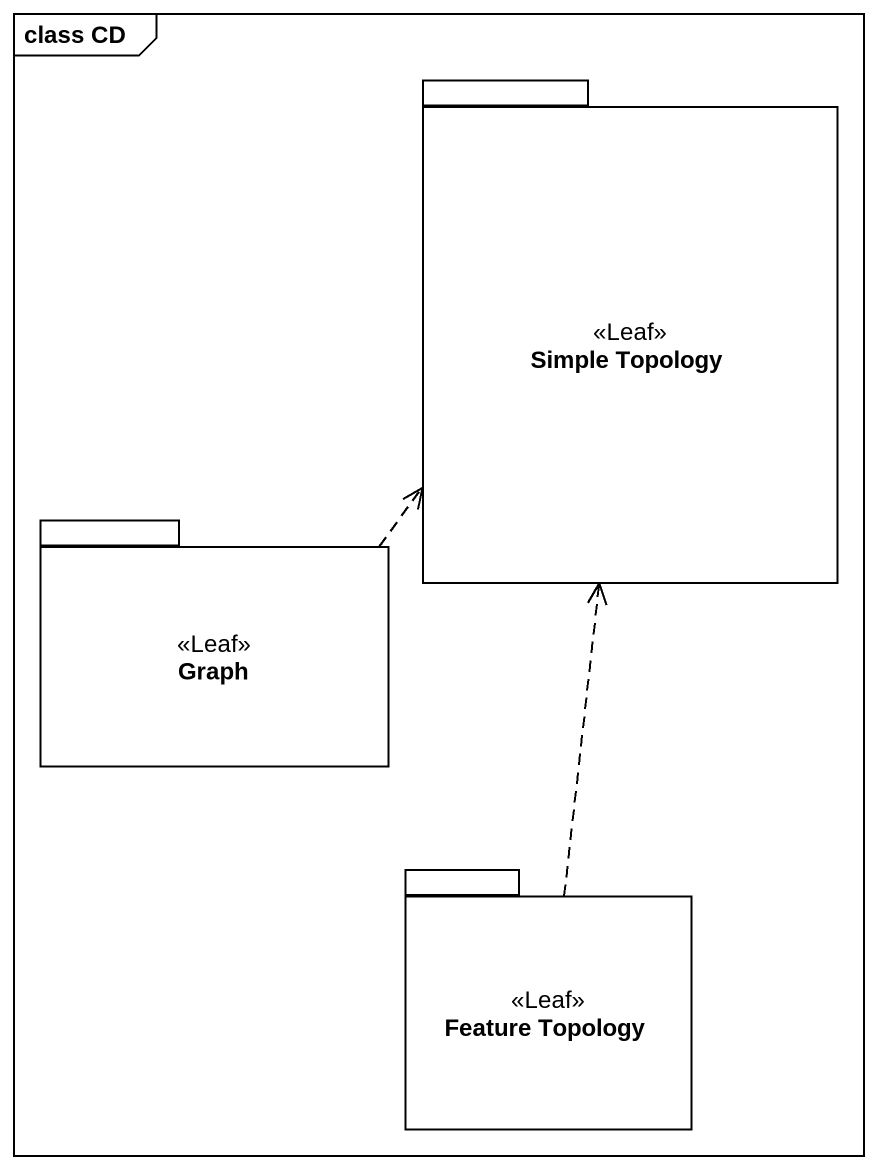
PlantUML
@startuml
mainframe class CD
package "Simple Topology" as Simple_Topology <<Leaf>> {
}
package Graph <<Leaf>> {
}
package "Feature Topology" as Feature_Topology <<Leaf>> {
}
Graph .up.> Simple_Topology
Feature_Topology .up.> Simple_Topology
@enduml
